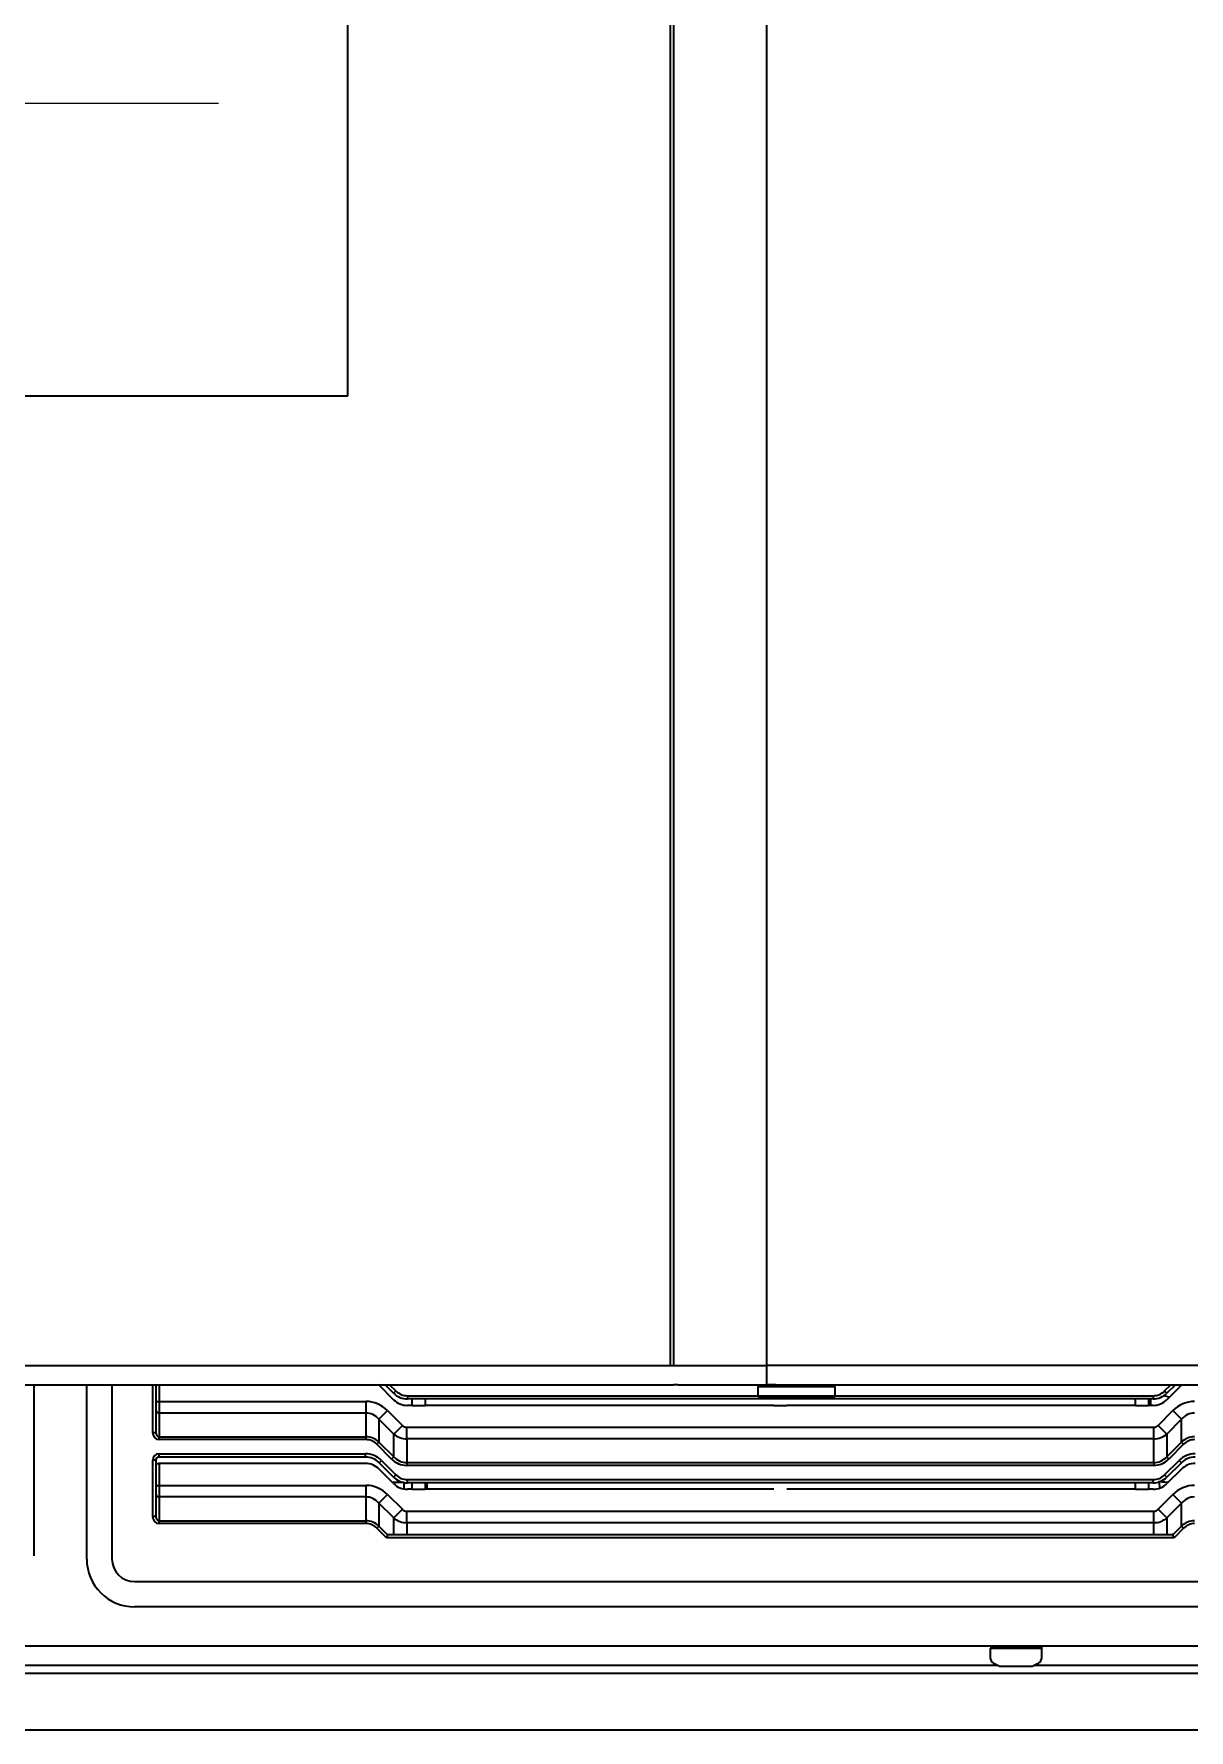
# Model space of a CAD drawing. Extents: x 53 to 4125, y 6244 to 9910.
# Drawn here: x 2667.2 to 2846.1, y 7999.4 to 8262.2 of the extents above; entities that cross this region are included whole.
import ezdxf

# ---------------------------------------------------------------- set-up
doc = ezdxf.new("R2010")
doc.units = 0
doc.header["$LTSCALE"] = 5
doc.layers.get('0').update_dxf_attribs({"linetype": 'CONTINUOUS', "lineweight": 0})
doc.layers.add('1', color=7, linetype='CONTINUOUS', true_color=0xffffff)

msp = doc.modelspace()

# ---------------------------------------------------------------- linework, layer by layer
at = {"color": 2}
msp.add_line((2482.78, 8251.4), (2695.78, 8251.4), dxfattribs=at)
at = {"layer": '1', "color": 7, "linetype": 'Continuous', "lineweight": 35}
for p, q in [((2765.78, 8055.9), (2765.78, 8739.15)), ((2766.28, 8055.9), (2766.28, 8739.4)), ((2780.69, 8055.9), (2780.69, 8739.4)), ((2715.78, 8206.1), (2715.78, 8639.15)), ((2462.78, 8206.1), (2715.78, 8206.1)), ((2412.32, 8055.9), (2766.23, 8055.9)), ((2766.23, 8055.9), (2766.93, 8055.9)), ((2766.93, 8055.9), (2780.69, 8055.9)), ((2780.69, 8052.9), (2780.69, 8055.9)), ((2782.1, 8055.9), (2780.69, 8055.9)), ((2961.28, 8055.9), (2782.1, 8055.9)), ((2412.32, 8052.9), (2766.23, 8052.9)), ((2667.19, 8052.9), (2667.19, 8026.4)), ((2675.36, 8025.9), (2675.36, 8052.9)), ((2679.28, 8052.9), (2679.28, 8025.9)), ((2685.58, 8045.51), (2685.58, 8052.9)), ((2686.08, 8052.9), (2686.08, 8045.51)), ((2686.58, 8052.9), (2686.58, 8050.31)), ((2720.65, 8052.82), (2720.57, 8052.9)), ((2722.9, 8050.58), (2720.65, 8052.82)), ((2722.9, 8051.58), (2721.58, 8052.9)), ((2722.28, 8052.9), (2723.25, 8051.93)), ((2722.9, 8051.58), (2723.25, 8051.93)), ((2725.02, 8051.2), (2725.02, 8050.7)), ((2725.02, 8051.2), (2779.28, 8051.2)), ((2840.53, 8050.7), (2725.02, 8050.7)), ((2725.78, 8049.7), (2725.78, 8050.7)), ((2727.78, 8050.7), (2727.78, 8049.7)), ((2766.93, 8052.9), (2766.23, 8052.9)), ((2766.93, 8052.9), (2780.69, 8052.9)), ((2779.53, 8052.9), (2779.28, 8052.65)), ((2779.28, 8052.65), (2791.28, 8052.65)), ((2779.28, 8052.65), (2779.28, 8051.15)), ((2791.28, 8051.15), (2779.28, 8051.15)), ((2779.28, 8051.15), (2779.53, 8050.9)), ((2791.03, 8050.9), (2779.53, 8050.9)), ((2782.1, 8052.9), (2780.69, 8052.9)), ((2782.1, 8052.9), (2961.28, 8052.9)), ((2791.28, 8052.65), (2791.03, 8052.9)), ((2791.03, 8050.9), (2791.28, 8051.15)), ((2791.27, 8051.2), (2840.53, 8051.2)), ((2791.28, 8051.15), (2791.28, 8052.65)), ((2837.78, 8049.7), (2837.78, 8050.7)), ((2839.78, 8050.7), (2839.78, 8049.7)), ((2840.12, 8050.7), (2840.12, 8049.7)), ((2840.53, 8051.2), (2840.53, 8050.7)), ((2842.3, 8051.93), (2843.27, 8052.9)), ((2842.65, 8051.58), (2842.3, 8051.93)), ((2843.98, 8052.9), (2842.65, 8051.58)), ((2844.9, 8052.82), (2842.65, 8050.58)), ((2844.98, 8052.9), (2844.9, 8052.82)), ((2686.08, 8050.31), (2686.58, 8050.31)), ((2686.58, 8050.31), (2718.63, 8050.31)), ((2686.58, 8050.31), (2686.58, 8048.52)), ((2686.58, 8048.52), (2686.58, 8044.84)), ((2718.63, 8048.52), (2686.58, 8048.52)), ((2718.63, 8048.52), (2718.63, 8050.31)), ((2718.63, 8044.84), (2718.63, 8048.52)), ((2720.63, 8047.56), (2721.96, 8048.89)), ((2721.96, 8048.89), (2724.25, 8046.6)), ((2725.78, 8049.7), (2725.02, 8049.7)), ((2725.78, 8049.7), (2727.78, 8049.7)), ((2781.78, 8049.7), (2727.78, 8049.7)), ((2781.78, 8049.7), (2783.78, 8049.7)), ((2837.78, 8049.7), (2783.78, 8049.7)), ((2837.78, 8049.7), (2839.78, 8049.7)), ((2840.53, 8049.7), (2839.78, 8049.7)), ((2841.3, 8046.6), (2843.59, 8048.89)), ((2844.92, 8047.56), (2843.59, 8048.89)), ((2685.58, 8045.51), (2686.08, 8045.51)), ((2722.92, 8045.26), (2720.63, 8047.56)), ((2720.63, 8047.56), (2720.63, 8044.01)), ((2722.92, 8045.26), (2724.25, 8046.6)), ((2724.92, 8046.31), (2840.63, 8046.31)), ((2724.92, 8044.52), (2724.92, 8046.31)), ((2840.63, 8044.52), (2840.63, 8046.31)), ((2842.63, 8045.26), (2841.3, 8046.6)), ((2844.92, 8047.56), (2842.63, 8045.26)), ((2844.92, 8044.01), (2844.92, 8047.56)), ((2686.58, 8044.84), (2718.63, 8044.84)), ((2686.58, 8044.39), (2686.58, 8044.84)), ((2718.63, 8044.39), (2686.58, 8044.39)), ((2718.63, 8044.39), (2718.63, 8044.84)), ((2720.63, 8044.01), (2720.3, 8043.68)), ((2722.59, 8041.39), (2720.3, 8043.68)), ((2720.63, 8044.01), (2722.92, 8041.72)), ((2722.92, 8041.72), (2722.92, 8045.26)), ((2840.63, 8044.52), (2724.92, 8044.52)), ((2724.92, 8044.52), (2724.92, 8040.84)), ((2840.63, 8040.84), (2840.63, 8044.52)), ((2842.63, 8045.26), (2842.63, 8041.72)), ((2842.63, 8041.72), (2844.92, 8044.01)), ((2845.25, 8043.68), (2842.96, 8041.39)), ((2844.92, 8044.01), (2845.25, 8043.68)), ((2686.08, 8041.2), (2685.58, 8041.2)), ((2685.58, 8032.51), (2685.58, 8041.2)), ((2686.08, 8041.2), (2686.08, 8032.51)), ((2686.08, 8040.7), (2686.58, 8040.7)), ((2686.58, 8041.7), (2686.58, 8042.2)), ((2686.58, 8042.2), (2718.53, 8042.2)), ((2718.53, 8041.7), (2686.58, 8041.7)), ((2718.53, 8040.7), (2686.58, 8040.7)), ((2686.58, 8040.7), (2686.58, 8037.31)), ((2718.53, 8041.7), (2718.53, 8042.2)), ((2720.65, 8040.82), (2721.01, 8041.18)), ((2722.9, 8038.58), (2720.65, 8040.82)), ((2721.01, 8041.18), (2723.25, 8038.93)), ((2722.92, 8041.72), (2722.59, 8041.39)), ((2724.92, 8040.84), (2840.63, 8040.84)), ((2724.92, 8040.84), (2724.92, 8040.39)), ((2840.63, 8040.39), (2724.92, 8040.39)), ((2840.63, 8040.84), (2840.63, 8040.39)), ((2842.3, 8038.93), (2844.54, 8041.18)), ((2842.63, 8041.72), (2842.96, 8041.39)), ((2844.9, 8040.82), (2842.65, 8038.58)), ((2844.9, 8040.82), (2844.54, 8041.18)), ((2722.9, 8037.58), (2720.65, 8039.82)), ((2724.55, 8037.73), (2722.72, 8037.76)), ((2722.9, 8038.58), (2723.25, 8038.93)), ((2724.55, 8036.74), (2724.55, 8037.73)), ((2725.02, 8037.7), (2725.02, 8038.2)), ((2725.02, 8038.2), (2840.53, 8038.2)), ((2840.53, 8037.7), (2725.02, 8037.7)), ((2725.78, 8036.7), (2725.78, 8037.7)), ((2727.78, 8037.7), (2727.78, 8036.7)), ((2728.04, 8037.7), (2728.04, 8036.7)), ((2837.78, 8036.7), (2837.78, 8037.7)), ((2839.78, 8037.7), (2839.78, 8036.7)), ((2840.53, 8037.7), (2840.53, 8038.2)), ((2842.65, 8038.58), (2842.3, 8038.93)), ((2844.9, 8039.82), (2842.65, 8037.58)), ((2686.08, 8037.31), (2686.58, 8037.31)), ((2686.58, 8037.31), (2718.63, 8037.31)), ((2686.58, 8037.31), (2686.58, 8035.52)), ((2718.63, 8035.52), (2686.58, 8035.52)), ((2686.58, 8035.52), (2686.58, 8031.84)), ((2718.63, 8035.52), (2718.63, 8037.31)), ((2718.63, 8031.84), (2718.63, 8035.52)), ((2720.63, 8034.56), (2721.96, 8035.89)), ((2721.96, 8035.89), (2724.25, 8033.6)), ((2725.78, 8036.7), (2725.02, 8036.7)), ((2725.78, 8036.7), (2727.78, 8036.7)), ((2781.78, 8036.7), (2727.78, 8036.7)), ((2837.78, 8036.7), (2783.78, 8036.7)), ((2837.78, 8036.7), (2839.78, 8036.7)), ((2840.53, 8036.7), (2839.78, 8036.7)), ((2841.3, 8033.6), (2843.59, 8035.89)), ((2844.92, 8034.56), (2843.59, 8035.89)), ((2686.08, 8032.51), (2685.58, 8032.51)), ((2722.92, 8032.26), (2720.63, 8034.56)), ((2720.63, 8034.56), (2720.63, 8031.01)), ((2722.92, 8032.26), (2724.25, 8033.6)), ((2724.92, 8033.31), (2840.63, 8033.31)), ((2724.92, 8031.52), (2724.92, 8033.31)), ((2840.63, 8031.52), (2840.63, 8033.31)), ((2842.63, 8032.26), (2841.3, 8033.6)), ((2844.92, 8034.56), (2842.63, 8032.26)), ((2844.92, 8031.01), (2844.92, 8034.56)), ((2686.58, 8031.84), (2718.63, 8031.84)), ((2686.58, 8031.39), (2686.58, 8031.84)), ((2718.63, 8031.39), (2686.58, 8031.39)), ((2718.63, 8031.39), (2718.63, 8031.84)), ((2720.3, 8030.68), (2720.63, 8031.01)), ((2721.78, 8029.2), (2720.3, 8030.68)), ((2720.63, 8031.01), (2721.97, 8029.67)), ((2721.97, 8029.67), (2721.78, 8029.2)), ((2722.03, 8029.7), (2843.53, 8029.7)), ((2722.92, 8029.7), (2722.92, 8032.26)), ((2840.63, 8031.52), (2724.92, 8031.52)), ((2724.92, 8031.52), (2724.92, 8029.7)), ((2840.63, 8029.7), (2840.63, 8031.52)), ((2842.63, 8032.26), (2842.63, 8029.7)), ((2843.58, 8029.67), (2844.92, 8031.01)), ((2843.78, 8029.2), (2843.58, 8029.67)), ((2845.25, 8030.68), (2843.78, 8029.2)), ((2845.25, 8030.68), (2844.92, 8031.01)), ((2843.78, 8029.2), (2721.78, 8029.2)), ((2682.78, 8022.4), (2883.78, 8022.4)), ((2883.78, 8018.49), (2682.78, 8018.49)), ((2894.53, 8012.4), (2284.03, 8012.4)), ((2815.28, 8012.1), (2815.52, 8012.1)), ((2815.28, 8012.1), (2815.28, 8010.65)), ((2815.41, 8012.39), (2815.65, 8012.37)), ((2815.52, 8012.1), (2816.21, 8012.1)), ((2815.67, 8012.39), (2816.31, 8012.34)), ((2816.21, 8012.1), (2817.28, 8012.1)), ((2816.27, 8012.39), (2816.35, 8012.38)), ((2816.36, 8012.39), (2817.34, 8012.29)), ((2817.28, 8012.1), (2818.58, 8012.1)), ((2817.4, 8012.39), (2818.34, 8012.25)), ((2818.58, 8012.1), (2819.97, 8012.1)), ((2820.01, 8012.39), (2819.64, 8012.25)), ((2819.97, 8012.1), (2821.28, 8012.1)), ((2821.26, 8012.39), (2820.52, 8012.28)), ((2821.12, 8012.37), (2821.11, 8012.4)), ((2821.15, 8012.39), (2821.11, 8012.39)), ((2821.28, 8012.1), (2822.34, 8012.1)), ((2822.19, 8012.39), (2821.54, 8012.33)), ((2822.28, 8012.39), (2821.56, 8012.32)), ((2822.34, 8012.1), (2823.03, 8012.1)), ((2822.88, 8012.39), (2822.4, 8012.35)), ((2822.93, 8012.39), (2822.41, 8012.35)), ((2823.03, 8012.1), (2823.28, 8012.1)), ((2823.28, 8010.65), (2823.28, 8012.1)), ((2816.53, 8009.4), (2274.78, 8009.4)), ((2816.79, 8009.3), (2819.28, 8009.3)), ((2819.28, 8009.3), (2821.77, 8009.3)), ((2903.78, 8009.4), (2822.01, 8009.4)), ((2282.93, 8008.2), (2895.63, 8008.2)), ((2897.63, 7999.4), (2280.93, 7999.4))]:
    msp.add_line(p, q, dxfattribs=at)
for centre, radius, start, end in [((2725.02, 8053.7), 3, 225, 270), ((2725.02, 8053.7), 2.5, 225, 270), ((2840.53, 8053.7), 2.5, 270, 315), ((2840.53, 8053.7), 3, 270, 315), ((2725.02, 8052.7), 3, 225, 270), ((2840.53, 8052.7), 3, 270, 315), ((2686.58, 8041.2), 1, 90, 180), ((2686.58, 8041.2), 0.5, 90, 180), ((2718.53, 8038.7), 3.5, 45, 90), ((2718.53, 8038.7), 3, 45, 90), ((2718.53, 8037.7), 3, 45, 90), ((2847.02, 8038.7), 3.5, 90, 135), ((2847.02, 8038.7), 3, 90, 135), ((2847.02, 8037.7), 3, 90, 135), ((2725.02, 8040.7), 3, 225, 270), ((2725.02, 8039.7), 3, 225, 270), ((2725.02, 8040.7), 2.5, 225, 270), ((2840.53, 8040.7), 2.5, 270, 315), ((2840.53, 8040.7), 3, 270, 315), ((2840.53, 8039.7), 3, 270, 315), ((2682.78, 8025.9), 7.41, 180, 270), ((2682.78, 8025.9), 3.5, 180, 270), ((2816.28, 8010.65), 1, 180, 240), ((2819.28, 8015.84), 7, 240, 249.1628), ((2819.28, 8015.84), 7, 290.8372, 300), ((2822.28, 8010.65), 1, 300, 0)]:
    msp.add_arc(centre, radius, start, end, dxfattribs=at)
for centre, major_axis, ratio, start_param, end_param in [((2840.32, 8043.42), (-7.88, -1.39), 0.999876, 4.192808, 4.301958), ((2686.58, 8048.97), (0.5, 0), 0.894427, 3.141593, 4.712389), ((2718.63, 8044.72), (0, 5.59), 0.894427, 5.553458, 6.283185), ((2718.63, 8044.72), (0, 3.8), 0.7892, 5.553458, 6.283185), ((2846.92, 8044.72), (0, 5.59), 0.894427, 0, 0.729728), ((2846.92, 8044.72), (0, 3.8), 0.7892, 0, 0.729728), ((2686.58, 8045.51), (0, -1.12), 0.894427, 4.712389, 6.283185), ((2686.58, 8045.51), (0, 0.671), 0.745356, 1.570796, 3.141593), ((2724.92, 8047.43), (0, -1.12), 0.894427, 5.553458, 6.283185), ((2840.63, 8047.43), (0, -1.12), 0.894427, 0, 0.729728), ((2718.63, 8041.6), (0, 3.24), 0.92527, 5.553458, 6.283185), ((2718.63, 8041.6), (0, 2.8), 0.894427, 5.553458, 6.283185), ((2724.92, 8047.43), (3, 0), 0.968963, 3.982661, 4.712389), ((2840.63, 8047.43), (3, 0), 0.968963, 4.712389, 5.442117), ((2846.92, 8041.6), (0, 3.24), 0.92527, 0, 0.729728), ((2846.92, 8041.6), (0, 2.8), 0.894427, 0, 0.729728), ((2724.92, 8044.31), (0, -3.91), 0.894427, 5.553458, 6.283185), ((2724.92, 8044.31), (0, 3.47), 0.865575, 2.411865, 3.141593), ((2840.63, 8044.31), (0, 3.47), 0.865575, 3.141593, 3.87132), ((2840.63, 8044.31), (0, -3.91), 0.894427, 0, 0.729728), ((2686.58, 8035.97), (0.5, 0), 0.894427, 3.141593, 4.712389), ((2718.63, 8031.72), (0, 5.59), 0.894427, 5.553458, 6.283185), ((2718.63, 8031.72), (0, 3.8), 0.7892, 5.553458, 6.283185), ((2846.92, 8031.72), (0, 5.59), 0.894427, 0, 0.729728), ((2846.92, 8031.72), (0, 3.8), 0.7892, 0, 0.729728), ((2686.58, 8032.51), (0, -1.12), 0.894427, 4.712389, 6.283185), ((2686.58, 8032.51), (0, 0.671), 0.745356, 1.570796, 3.141593), ((2724.92, 8034.43), (0, -1.12), 0.894427, 5.553458, 6.283185), ((2840.63, 8034.43), (0, -1.12), 0.894427, 0, 0.729728), ((2718.63, 8028.6), (0, 3.24), 0.92527, 5.553458, 6.283185), ((2718.63, 8028.6), (0, 2.8), 0.894427, 5.553458, 6.283185), ((2722.53, 8029.2), (-0.547, 0.483), 0.234436, 6.023612, 6.363449), ((2724.92, 8034.43), (3, 0), 0.968963, 3.982661, 4.712389), ((2840.63, 8034.43), (3, 0), 0.968963, 4.712389, 5.442117), ((2843.03, 8029.2), (0.547, 0.483), 0.234436, 6.202921, 6.542758), ((2846.92, 8028.6), (0, 3.24), 0.92527, 0, 0.729728), ((2846.92, 8028.6), (0, 2.8), 0.894427, 0, 0.729728)]:
    msp.add_ellipse(centre, major_axis=major_axis, ratio=ratio, start_param=start_param, end_param=end_param, dxfattribs=at)
for points, knots in [([(2841.33, 8037.94), (2841.4, 8037.93), (2841.46, 8037.92), (2841.54, 8037.91), (2841.56, 8037.91), (2841.59, 8037.91), (2841.61, 8037.91), (2841.66, 8037.9), (2841.83, 8037.88), (2841.99, 8037.87), (2842.37, 8037.83), (2842.62, 8037.8), (2842.87, 8037.77)], [0, 0, 0, 0, 0.127129, 0.127129, 0.158912, 0.158912, 0.190694, 0.190694, 0.254259, 0.508518, 0.508518, 1, 1, 1, 1]), ([(2841.36, 8037.93), (2841.36, 8037.92), (2841.37, 8037.92), (2841.38, 8037.91), (2841.38, 8037.9), (2841.39, 8037.88), (2841.4, 8037.87), (2841.41, 8037.84), (2841.41, 8037.83), (2841.42, 8037.8), (2841.42, 8037.79), (2841.43, 8037.74), (2841.44, 8037.72), (2841.44, 8037.66), (2841.45, 8037.63), (2841.46, 8037.58), (2841.46, 8037.55), (2841.47, 8037.49), (2841.47, 8037.47), (2841.48, 8037.38), (2841.48, 8037.33), (2841.49, 8037.16), (2841.5, 8037.05), (2841.51, 8036.92), (2841.51, 8036.9), (2841.51, 8036.88)], [0, 0, 0, 0, 0.019363, 0.019363, 0.038727, 0.038727, 0.077453, 0.077453, 0.11618, 0.11618, 0.154907, 0.154907, 0.23236, 0.23236, 0.309813, 0.309813, 0.387267, 0.387267, 0.46472, 0.46472, 0.619627, 0.619627, 0.92944, 0.92944, 1, 1, 1, 1]), ([(2815.41, 8012.39), (2815.4, 8012.38), (2815.39, 8012.37), (2815.38, 8012.35), (2815.37, 8012.34), (2815.36, 8012.3), (2815.36, 8012.28), (2815.38, 8012.25), (2815.38, 8012.24), (2815.39, 8012.23), (2815.4, 8012.21), (2815.41, 8012.19), (2815.45, 8012.15), (2815.48, 8012.13), (2815.52, 8012.1)], [0, 0, 0, 0, 0.125, 0.125, 0.25, 0.25, 0.5, 0.5, 0.5625, 0.5625, 0.625, 0.75, 0.75, 1, 1, 1, 1]), ([(2815.52, 8012.1), (2815.52, 8012.13), (2815.52, 8012.16), (2815.54, 8012.2), (2815.54, 8012.21), (2815.55, 8012.24), (2815.56, 8012.25), (2815.58, 8012.29), (2815.59, 8012.31), (2815.62, 8012.34), (2815.63, 8012.35), (2815.65, 8012.37), (2815.66, 8012.38), (2815.67, 8012.39)], [0, 0, 0, 0, 0.25, 0.25, 0.375, 0.375, 0.5, 0.5, 0.75, 0.75, 0.875, 0.875, 1, 1, 1, 1]), ([(2815.67, 8012.39), (2815.68, 8012.38), (2815.69, 8012.37), (2815.71, 8012.35), (2815.72, 8012.34), (2815.77, 8012.3), (2815.81, 8012.28), (2815.87, 8012.25), (2815.88, 8012.24), (2815.91, 8012.23), (2815.94, 8012.21), (2815.99, 8012.19), (2816.07, 8012.15), (2816.14, 8012.13), (2816.21, 8012.1)], [0, 0, 0, 0, 0.125, 0.125, 0.25, 0.25, 0.5, 0.5, 0.5625, 0.5625, 0.625, 0.75, 0.75, 1, 1, 1, 1]), ([(2816.27, 8012.39), (2816.23, 8012.38), (2816.19, 8012.37), (2816.14, 8012.36), (2816.13, 8012.36), (2816.13, 8012.35)], [0, 0, 0, 0, 0.855706, 0.855706, 1, 1, 1, 1]), ([(2816.21, 8012.1), (2816.22, 8012.13), (2816.22, 8012.16), (2816.23, 8012.2), (2816.24, 8012.21), (2816.25, 8012.24), (2816.26, 8012.25), (2816.28, 8012.29), (2816.29, 8012.31), (2816.31, 8012.34), (2816.32, 8012.35), (2816.34, 8012.37), (2816.35, 8012.38), (2816.36, 8012.39)], [0, 0, 0, 0, 0.25, 0.25, 0.375, 0.375, 0.5, 0.5, 0.75, 0.75, 0.875, 0.875, 1, 1, 1, 1]), ([(2816.36, 8012.39), (2816.39, 8012.38), (2816.41, 8012.37), (2816.47, 8012.35), (2816.5, 8012.34), (2816.6, 8012.3), (2816.67, 8012.28), (2816.77, 8012.25), (2816.79, 8012.24), (2816.83, 8012.23), (2816.89, 8012.21), (2816.96, 8012.19), (2817.09, 8012.15), (2817.18, 8012.13), (2817.28, 8012.1)], [0, 0, 0, 0, 0.125, 0.125, 0.25, 0.25, 0.5, 0.5, 0.5625, 0.5625, 0.625, 0.75, 0.75, 1, 1, 1, 1]), ([(2817.29, 8012.39), (2817.23, 8012.38), (2817.18, 8012.37), (2817.08, 8012.35), (2817.03, 8012.34), (2816.98, 8012.32)], [0, 0, 0, 0, 0.502323, 0.502323, 1, 1, 1, 1]), ([(2817.28, 8012.1), (2817.28, 8012.13), (2817.29, 8012.16), (2817.3, 8012.2), (2817.3, 8012.21), (2817.31, 8012.24), (2817.32, 8012.25), (2817.34, 8012.29), (2817.35, 8012.31), (2817.37, 8012.34), (2817.37, 8012.35), (2817.39, 8012.37), (2817.39, 8012.38), (2817.4, 8012.39)], [0, 0, 0, 0, 0.25, 0.25, 0.375, 0.375, 0.5, 0.5, 0.75, 0.75, 0.875, 0.875, 1, 1, 1, 1]), ([(2817.4, 8012.39), (2817.44, 8012.38), (2817.49, 8012.37), (2817.57, 8012.35), (2817.62, 8012.34), (2817.76, 8012.3), (2817.85, 8012.28), (2817.98, 8012.25), (2818, 8012.24), (2818.05, 8012.23), (2818.13, 8012.21), (2818.21, 8012.19), (2818.36, 8012.15), (2818.47, 8012.13), (2818.58, 8012.1)], [0, 0, 0, 0, 0.125, 0.125, 0.25, 0.25, 0.5, 0.5, 0.5625, 0.5625, 0.625, 0.75, 0.75, 1, 1, 1, 1]), ([(2818.34, 8012.25), (2818.39, 8012.23), (2818.44, 8012.22), (2818.52, 8012.2), (2818.54, 8012.19), (2818.58, 8012.18), (2818.59, 8012.18), (2818.61, 8012.18)], [0, 0, 0, 0, 0.57583, 0.57583, 0.863744, 0.863744, 1, 1, 1, 1]), ([(2818.58, 8012.1), (2818.59, 8012.13), (2818.59, 8012.16), (2818.6, 8012.2), (2818.61, 8012.21), (2818.62, 8012.24), (2818.62, 8012.25), (2818.63, 8012.29), (2818.64, 8012.31), (2818.65, 8012.34), (2818.65, 8012.35), (2818.66, 8012.37), (2818.67, 8012.38), (2818.67, 8012.39)], [0, 0, 0, 0, 0.25, 0.25, 0.375, 0.375, 0.5, 0.5, 0.75, 0.75, 0.875, 0.875, 1, 1, 1, 1]), ([(2818.67, 8012.39), (2818.72, 8012.38), (2818.77, 8012.37), (2818.88, 8012.35), (2818.93, 8012.34), (2819.09, 8012.3), (2819.2, 8012.28), (2819.34, 8012.25), (2819.37, 8012.24), (2819.42, 8012.23), (2819.5, 8012.21), (2819.59, 8012.19), (2819.75, 8012.15), (2819.86, 8012.13), (2819.97, 8012.1)], [0, 0, 0, 0, 0.125, 0.125, 0.25, 0.25, 0.5, 0.5, 0.5625, 0.5625, 0.625, 0.75, 0.75, 1, 1, 1, 1]), ([(2819.97, 8012.1), (2819.98, 8012.13), (2819.98, 8012.16), (2819.99, 8012.2), (2819.99, 8012.21), (2820, 8012.24), (2820, 8012.25), (2820, 8012.29), (2820.01, 8012.31), (2820.01, 8012.34), (2820.01, 8012.35), (2820.01, 8012.37), (2820.01, 8012.38), (2820.01, 8012.39)], [0, 0, 0, 0, 0.25, 0.25, 0.375, 0.375, 0.5, 0.5, 0.75, 0.75, 0.875, 0.875, 1, 1, 1, 1]), ([(2820.01, 8012.39), (2820.07, 8012.38), (2820.12, 8012.37), (2820.23, 8012.35), (2820.29, 8012.34), (2820.45, 8012.3), (2820.56, 8012.28), (2820.69, 8012.25), (2820.72, 8012.24), (2820.77, 8012.23), (2820.85, 8012.21), (2820.93, 8012.19), (2821.08, 8012.15), (2821.18, 8012.13), (2821.28, 8012.1)], [0, 0, 0, 0, 0.125, 0.125, 0.25, 0.25, 0.5, 0.5, 0.5625, 0.5625, 0.625, 0.75, 0.75, 1, 1, 1, 1]), ([(2821.26, 8012.39), (2821.32, 8012.38), (2821.37, 8012.37), (2821.47, 8012.35), (2821.52, 8012.34), (2821.67, 8012.3), (2821.76, 8012.28), (2821.88, 8012.25), (2821.9, 8012.24), (2821.94, 8012.23), (2822.01, 8012.21), (2822.07, 8012.19), (2822.19, 8012.15), (2822.27, 8012.13), (2822.34, 8012.1)], [0, 0, 0, 0, 0.125, 0.125, 0.25, 0.25, 0.5, 0.5, 0.5625, 0.5625, 0.625, 0.75, 0.75, 1, 1, 1, 1]), ([(2821.28, 8012.1), (2821.28, 8012.13), (2821.28, 8012.16), (2821.29, 8012.2), (2821.29, 8012.21), (2821.29, 8012.24), (2821.29, 8012.25), (2821.29, 8012.29), (2821.29, 8012.31), (2821.28, 8012.34), (2821.28, 8012.35), (2821.27, 8012.37), (2821.27, 8012.38), (2821.26, 8012.39)], [0, 0, 0, 0, 0.25, 0.25, 0.375, 0.375, 0.5, 0.5, 0.75, 0.75, 0.875, 0.875, 1, 1, 1, 1]), ([(2822.28, 8012.39), (2822.32, 8012.38), (2822.36, 8012.37), (2822.45, 8012.35), (2822.48, 8012.34), (2822.6, 8012.3), (2822.67, 8012.28), (2822.75, 8012.25), (2822.76, 8012.24), (2822.79, 8012.23), (2822.84, 8012.21), (2822.88, 8012.19), (2822.95, 8012.15), (2823, 8012.13), (2823.03, 8012.1)], [0, 0, 0, 0, 0.125, 0.125, 0.25, 0.25, 0.5, 0.5, 0.5625, 0.5625, 0.625, 0.75, 0.75, 1, 1, 1, 1]), ([(2822.34, 8012.1), (2822.34, 8012.13), (2822.35, 8012.16), (2822.34, 8012.2), (2822.34, 8012.21), (2822.34, 8012.24), (2822.34, 8012.25), (2822.33, 8012.29), (2822.32, 8012.31), (2822.31, 8012.34), (2822.3, 8012.35), (2822.29, 8012.37), (2822.28, 8012.38), (2822.28, 8012.39)], [0, 0, 0, 0, 0.25, 0.25, 0.375, 0.375, 0.5, 0.5, 0.75, 0.75, 0.875, 0.875, 1, 1, 1, 1]), ([(2822.93, 8012.39), (2822.96, 8012.38), (2822.99, 8012.37), (2823.04, 8012.35), (2823.06, 8012.34), (2823.12, 8012.3), (2823.16, 8012.28), (2823.2, 8012.25), (2823.2, 8012.24), (2823.22, 8012.23), (2823.23, 8012.21), (2823.25, 8012.19), (2823.27, 8012.15), (2823.28, 8012.13), (2823.28, 8012.1)], [0, 0, 0, 0, 0.125, 0.125, 0.25, 0.25, 0.5, 0.5, 0.5625, 0.5625, 0.625, 0.75, 0.75, 1, 1, 1, 1]), ([(2823.03, 8012.1), (2823.04, 8012.13), (2823.04, 8012.16), (2823.03, 8012.2), (2823.03, 8012.21), (2823.02, 8012.24), (2823.02, 8012.25), (2823, 8012.29), (2822.99, 8012.31), (2822.97, 8012.34), (2822.96, 8012.35), (2822.95, 8012.37), (2822.94, 8012.38), (2822.93, 8012.39)], [0, 0, 0, 0, 0.25, 0.25, 0.375, 0.375, 0.5, 0.5, 0.75, 0.75, 0.875, 0.875, 1, 1, 1, 1]), ([(2823.28, 8012.1), (2823.28, 8012.13), (2823.27, 8012.16), (2823.26, 8012.2), (2823.26, 8012.21), (2823.25, 8012.24), (2823.25, 8012.25), (2823.23, 8012.29), (2823.21, 8012.31), (2823.19, 8012.34), (2823.18, 8012.35), (2823.16, 8012.37), (2823.15, 8012.38), (2823.14, 8012.39)], [0, 0, 0, 0, 0.25, 0.25, 0.375, 0.375, 0.5, 0.5, 0.75, 0.75, 0.875, 0.875, 1, 1, 1, 1])]:
    msp.add_open_spline(points, degree=3, knots=knots, dxfattribs=at)

doc.saveas('drawing.dxf')
